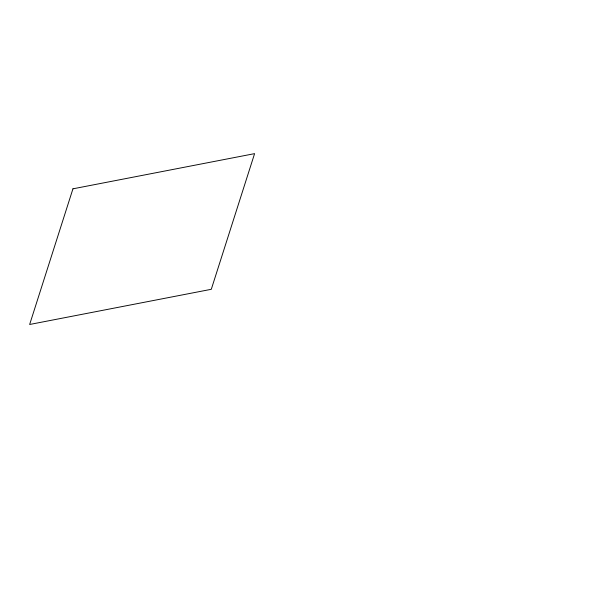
<?xml version="1.0" encoding="UTF-8"?>
<svg xmlns="http://www.w3.org/2000/svg" width="593" height="593" viewBox="0 0 593 593"><rect width="100%" height="100%" fill="white"/><g stroke="black" fill="none" stroke-linecap="round" stroke-linejoin="round"><path stroke-width="0.89" d="M72.946 188.819L29.65 324.482L211.293 289.302L254.59 153.639L72.946 188.819M563.224 439.094L563.224 439.094"/></g></svg>
